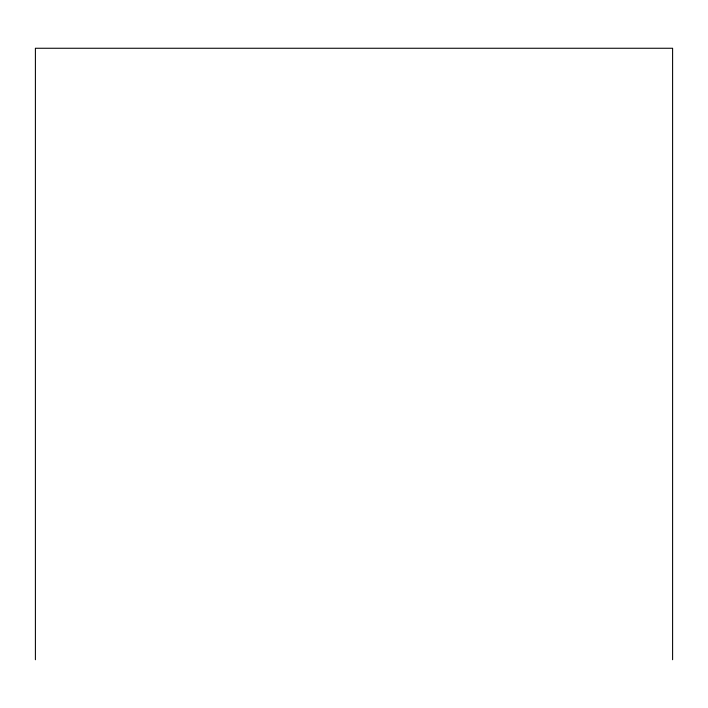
<?xml version="1.0" encoding="UTF-8"?>
<svg xmlns="http://www.w3.org/2000/svg" width="708" height="708" viewBox="0 0 708 708"><rect width="100%" height="100%" fill="white"/><g stroke="black" fill="none" stroke-linecap="round" stroke-linejoin="round"><path stroke-width="1.06" d="M672.6 659.741L672.6 48.259L35.4 48.259L35.4 659.741"/></g></svg>
